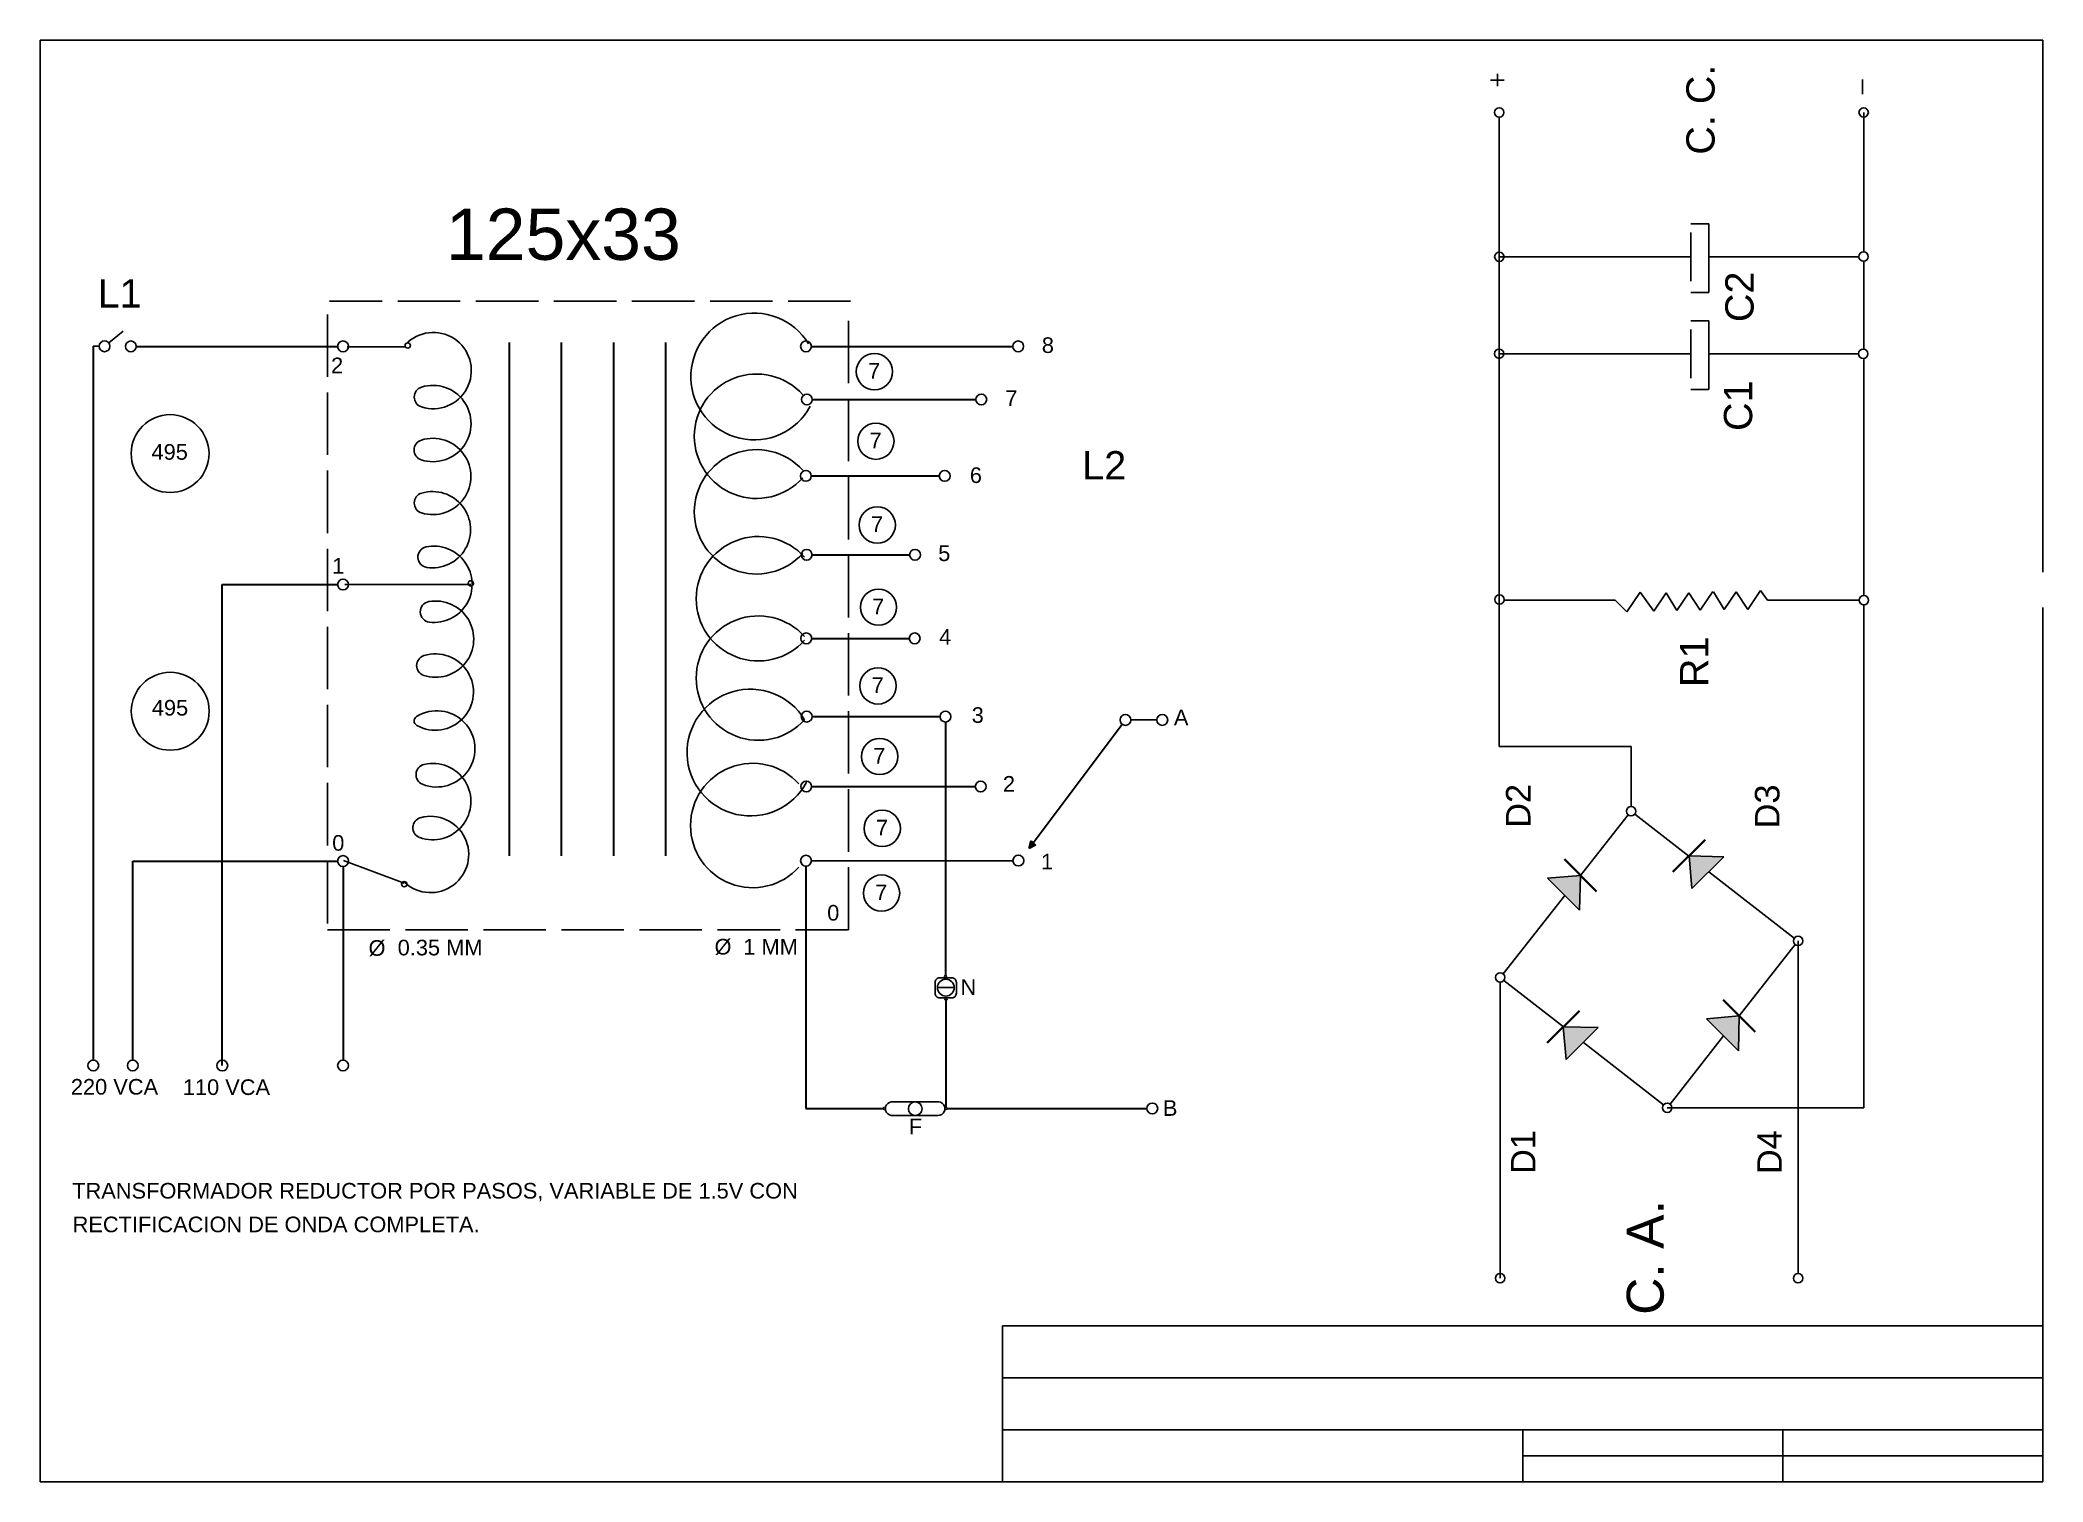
# Model space of a CAD drawing. Header units: millimetres. Extents: x -2003 to 410, y 10 to 5975.
# Drawn here: x 25 to 410, y 10 to 287 of the extents above; entities outside this region: 1.
import ezdxf

# ---------------------------------------------------------------- set-up
doc = ezdxf.new("R2010")
doc.units = ezdxf.units.MM
doc.linetypes.add('ACAD_ISO02W100', pattern=[15, 12, -3])
doc.styles.get("Standard").update_dxf_attribs({"font": 'arial.ttf'})

# ---------------------------------------------------------------- blocks, each defined once
blk = doc.blocks.new('CAPACITOR 3D')
h = blk.add_hatch(color=250)
h.dxf.hatch_style = 1
h.paths.add_polyline_path([(315.531, 196.298), (315.531, 196.309), (308.271, 195.666), (312.073, 191.864)])
h.paths.add_polyline_path([(315.531, 196.298), (312.073, 191.864), (315.345, 188.592)])
h.paths.add_polyline_path([(348.413, 199.786), (344.615, 195.988), (349.005, 192.527), (349.055, 192.526)])
h.paths.add_polyline_path([(353.275, 168.452), (346.121, 167.819), (349.865, 164.075)])
h.paths.add_polyline_path([(353.381, 168.461), (353.275, 168.452), (349.865, 164.075), (353.195, 160.745)])
h.paths.add_polyline_path([(317.303, 164.582), (313.513, 160.793), (317.935, 157.322), (317.945, 157.322)])
h.paths.add_polyline_path([(313.513, 160.793), (310.228, 157.508), (317.935, 157.322)])
h = blk.add_hatch(color=250)
h.dxf.hatch_style = 1
h.paths.add_polyline_path([(349.055, 192.526), (348.413, 199.786), (341.339, 192.712)])
for p, q in [((259.855, 210.32), (325.414, 210.307)), ((377.612, 181.282), (377.612, 210.516)), ((377.612, 210.516), (516.967, 210.516)), ((464.589, 210.547), (464.589, 168.035)), ((486.046, 210.487), (486.046, 168.056)), ((315.535, 196.304), (325.814, 209.489)), ((344.615, 195.988), (327.266, 209.664)), ((410, 209.449), (410, 184.793)), ((362.456, 181.924), (349.034, 192.505)), ((298.23, 174.107), (312.073, 191.864)), ((410, 184.793), (407.455, 182.257)), ((407.455, 182.257), (411.784, 179.293)), ((364.308, 181.282), (377.612, 181.282)), ((353.325, 168.517), (362.633, 180.464)), ((411.784, 179.293), (407.588, 176.277)), ((407.588, 176.277), (411.637, 173.555)), ((411.637, 173.555), (407.733, 171.184)), ((297.593, 173.289), (297.593, 129.761)), ((313.513, 160.793), (298.409, 172.649)), ((407.733, 171.184), (411.634, 168.536)), ((411.634, 168.536), (407.77, 165.961)), ((456.622, 168.035), (456.622, 164.039)), ((459.202, 168.035), (469.975, 168.035)), ((471.86, 164.039), (471.86, 168.035)), ((478.104, 168.056), (478.104, 164.06)), ((480.684, 168.056), (491.457, 168.056)), ((493.342, 164.06), (493.342, 168.056)), ((407.77, 165.961), (411.929, 163.166)), ((335.119, 145.148), (349.865, 164.075)), ((456.622, 164.039), (471.86, 164.039)), ((464.589, 164.039), (464.589, 130.88)), ((478.104, 164.06), (493.342, 164.06)), ((486.046, 164.06), (486.046, 130.809)), ((411.822, 163.043), (407.918, 160.672)), ((407.918, 160.672), (411.82, 158.024)), ((411.82, 158.024), (407.955, 155.449)), ((333.729, 144.925), (317.941, 157.318)), ((407.955, 155.449), (412.114, 152.653)), ((412.114, 152.653), (410, 151.075)), ((410, 151.075), (410, 130.742)), ((334.545, 144.285), (260.892, 144.285)), ((297.593, 129.761), (408.967, 129.761)), ((411.039, 129.761), (463.54, 129.761)), ((465.608, 129.761), (485.059, 129.761)), ((487.133, 129.761), (518.004, 129.761))]:
    blk.add_line(p, q)
at = {"color": 250, "lineweight": 35}
for p, q in [((319.074, 192.749), (311.988, 199.868)), ((345.496, 188.983), (352.615, 196.069)), ((356.924, 164.902), (349.838, 172.02)), ((314.386, 153.779), (321.504, 160.865))]:
    blk.add_line(p, q, dxfattribs=at)
at = {"color": 250}
for p, q in [((348.413, 199.786), (341.339, 192.712)), ((349.055, 192.526), (348.413, 199.786)), ((315.531, 196.309), (308.271, 195.666)), ((315.345, 188.592), (315.531, 196.309)), ((308.271, 195.666), (315.345, 188.592)), ((341.339, 192.712), (349.055, 192.526)), ((353.381, 168.461), (346.121, 167.819)), ((353.195, 160.745), (353.381, 168.461)), ((346.121, 167.819), (353.195, 160.745)), ((317.303, 164.582), (310.228, 157.508)), ((317.945, 157.322), (317.303, 164.582)), ((310.228, 157.508), (317.945, 157.322))]:
    blk.add_line(p, q, dxfattribs=at)
for centre in [(464.589, 210.547), (518.004, 210.516), (259.855, 210.32), (326.451, 210.306), (410.126, 210.479), (486.046, 210.487), (363.27, 181.282), (297.593, 173.289), (259.855, 144.285), (334.545, 144.285), (464.574, 129.843), (410.003, 129.705), (486.096, 129.773), (518.004, 129.761)]:
    blk.add_circle(centre, 1.037)
for s, height, p in [('D2', 5.4383, (359.598, 203.583)), ('D1', 5.4383, (282.939, 202.489)), ('C. A.', 8.1834, (251.738, 174.076)), ('D3', 5.4383, (359.475, 148.422)), ('D4', 5.4383, (282.913, 147.895))]:
    blk.add_text(s, height=height).set_placement(p)

msp = doc.modelspace()

# ---------------------------------------------------------------- hatches: boundary and pattern name
at = {"lineweight": 30}
h = msp.add_hatch(color=250, dxfattribs=at)
h.dxf.hatch_style = 1
h.paths.add_polyline_path([(215.1, 131.66), (216.37, 132.31), (215.51, 133.18)])

# ---------------------------------------------------------------- linework, layer by layer
at = {"color": 1}
for p, q in [((410, 287), (25, 287)), ((25, 287), (25, 10)), ((410, 184.79), (410, 287)), ((410, 10), (410, 178.01)), ((25, 10), (410, 10))]:
    msp.add_line(p, q, dxfattribs=at)
for p, q in [((303.83, 279.32), (306.46, 279.32)), ((305.14, 278.15), (305.14, 280.5)), ((375.3, 279.4), (375.3, 276.64)), ((38.19, 228.82), (40.97, 231.1)), ((35.23, 228.17), (36.35, 228.17)), ((95.23, 228.09), (84.02, 228.09)), ((107.8, 182.4), (83.56, 182.4)), ((234.68, 156.39), (239.68, 156.39)), ((95, 125.06), (83.33, 129.4)), ((200.71, 104.96), (197.5, 104.96)), ((199.04, 106.88), (199.04, 106.87)), ((199.11, 104.96), (200.71, 104.96)), ((210, 10), (210, 40)), ((410, 40), (210, 40)), ((410, 30), (210, 30)), ((410, 20), (210, 20)), ((310, 10), (310, 20)), ((360, 10), (360, 20)), ((410, 15), (310, 15)), ((410, 10), (210, 10)), ((410, 10), (360, 10))]:
    msp.add_line(p, q)
at = {"linetype": 'ACAD_ISO02W100'}
for p, q in [((180.78, 236.86), (80.61, 236.86)), ((80.24, 234.29), (80.24, 116.08)), ((180.41, 116.08), (180.41, 234.29)), ((80.24, 116.08), (180.41, 116.08))]:
    msp.add_line(p, q, dxfattribs=at)
at = {"lineweight": 30}
for p, q in [((35.23, 228.17), (35.23, 91.04)), ((43.49, 228.15), (82.2, 228.15)), ((115.2, 228.88), (115.2, 130.26)), ((125.2, 228.88), (125.2, 130.26)), ((135.2, 228.88), (135.2, 130.26)), ((145.2, 228.88), (145.2, 130.26)), ((173.27, 228.16), (211.98, 228.16)), ((173.43, 217.95), (204.89, 217.95)), ((173.21, 203.29), (197.82, 203.29)), ((173.39, 188.11), (192.15, 188.11)), ((60.03, 89.99), (60.03, 182.4)), ((60.03, 182.4), (82.2, 182.4)), ((173.32, 172.06), (192.08, 172.06)), ((173.41, 157.03), (198.01, 157.03)), ((199.04, 156), (199.04, 107.3)), ((215.92, 132.76), (233, 155.58)), ((173.32, 143.6), (204.77, 143.6)), ((215.1, 131.66), (215.51, 133.18)), ((216.37, 132.31), (215.1, 131.66)), ((215.51, 133.18), (216.37, 132.31)), ((42.82, 91.04), (42.82, 129.28)), ((42.82, 129.28), (82.2, 129.28)), ((83.24, 128.24), (83.24, 91.04)), ((172.23, 128.3), (172.23, 81.75)), ((173.27, 129.34), (212.01, 129.37)), ((199.14, 102.58), (199.14, 81.96)), ((172.23, 81.75), (187.07, 81.75)), ((199.35, 81.75), (237.75, 81.75))]:
    msp.add_line(p, q, dxfattribs=at)
msp.add_lwpolyline([(197.05, 106, -0.414214), (197.92, 106.87), (200.26, 106.87, -0.414214), (201.13, 106), (201.13, 103.87, -0.414214), (200.26, 103.01), (197.92, 103.01, -0.414214), (197.05, 103.87)], format="xyb", close=True)
for points in [[(188.99, 83.04), (197.37, 83.04)], [(197.62, 80.39), (197.62, 80.39), (188.99, 80.39)]]:
    msp.add_lwpolyline(points)
for centre, radius in [((37.39, 228.17), 1.04), ((42.45, 228.15), 1.04), ((83.24, 228.15), 1.04), ((95.68, 228.32), 0.511), ((172.23, 228.16), 1.04), ((213.02, 228.16), 1.04), ((185.38, 223.3), 3.48), ((172.4, 217.95), 1.04), ((205.92, 217.95), 1.04), ((50, 207.56), 7.48), ((185.67, 209.93), 3.48), ((172.21, 203.27), 1.04), ((198.89, 203.27), 1.04), ((185.94, 193.84), 3.48), ((172.36, 188.11), 1.04), ((193.19, 188.11), 1.04), ((83.24, 182.4), 1.04), ((107.8, 182.63), 0.511), ((186.16, 178.05), 3.48), ((172.29, 172.06), 1.04), ((193.12, 172.06), 1.04), ((186.07, 162.92), 3.48), ((50.02, 158.06), 7.48), ((172.37, 157.03), 1.04), ((199.04, 157.03), 1.04), ((233.64, 156.39), 1.04), ((240.72, 156.38), 1.04), ((186.39, 149.36), 3.48), ((172.28, 143.6), 1.04), ((205.81, 143.6), 1.04), ((186.9, 135.56), 3.48), ((83.24, 129.28), 1.04), ((172.23, 129.34), 1.04), ((213.05, 129.37), 1.04), ((95, 124.83), 0.511), ((186.76, 123.13), 3.48), ((199.11, 104.96), 1.61), ((199.04, 107.09), 0.209), ((199.14, 102.79), 0.209), ((35.23, 90), 1.04), ((42.82, 90), 1.04), ((60.03, 89.99), 1.04), ((83.24, 90), 1.04), ((187.28, 81.75), 0.209), ((193.23, 81.7), 1.31), ((199.14, 81.75), 0.209), ((238.79, 81.75), 1.04)]:
    msp.add_circle(centre, radius)
for centre, radius, start, end in [((162.27, 222.36), 12.18, 31.2157, 332.2596), ((100.57, 223.5), 7.33, 252.1117, 131.598), ((98.93, 218.42), 2, 107.337, 252.1117), ((100.52, 213.33), 7.33, 252.1112, 107.337), ((162.71, 210.89), 11.95, 41.9263, 318.0737), ((98.89, 208.25), 2, 107.3371, 252.1112), ((100.48, 203.16), 7.33, 253.0852, 107.3371), ((162.71, 196.37), 11.95, 41.9263, 318.0737), ((100.42, 192.94), 7.33, 261.2819, 106.3414), ((98.92, 198.06), 2, 106.3414, 253.0852), ((99.62, 187.67), 2, 102.0128, 261.2819), ((100.73, 182.45), 7.33, 263.1112, 102.0128), ((163.07, 179.67), 11.95, 41.9263, 318.0737), ((100.09, 177.16), 2, 100.1812, 263.1112), ((101.03, 171.91), 7.33, 252.0885, 100.1812), ((163.07, 164.42), 11.95, 41.9263, 318.0737), ((99.39, 166.83), 2, 107.319, 252.0885), ((100.98, 161.74), 7.33, 240.9896, 107.319), ((161.55, 150.12), 12.18, 31.2157, 332.2596), ((101.26, 150.83), 7.33, 248.003, 122.0178), ((97.9, 156.2), 1, 122.0178, 240.9896), ((99.26, 145.89), 2, 103.2306, 248.003), ((100.49, 140.7), 7.33, 249.9159, 103.2306), ((161.98, 136.11), 11.95, 41.9263, 318.0737), ((100.07, 130.54), 7.33, 227.5556, 105.3745), ((98.65, 135.69), 2, 105.3745, 249.9159), ((188.82, 81.71), 1.33, 82.5494, 277.4506), ((197.62, 81.72), 1.33, 270, 100.5449)]:
    msp.add_arc(centre, radius, start, end)

# ---------------------------------------------------------------- block references
at = {"rotation": 90}
for p, xscale, yscale, zscale in [((-104.83, 1318.3), 8.972460787359598, 8.972460787359598, 8.972460787359598), ((488.11, -176.29), 0.8675230668307973, 0.8675230668307973, 0.8675230668307973)]:
    msp.add_blockref('CAPACITOR 3D', p, dxfattribs=dict(at, xscale=xscale, yscale=yscale, zscale=zscale))

# ---------------------------------------------------------------- texts
for s, p in [('C. C.', (346.89, 264.98)), ('C2', (354.38, 232.82)), ('C1', (354.11, 211.9)), ('R1', (345.68, 162.7))]:
    msp.add_text(s, height=5.438, rotation=90).set_placement(p)
for s, height, p in [('125x33', 9.858, (103, 244.78)), ('L1', 5.438, (36.07, 235.62)), ('8', 3, (217.56, 226.89)), ('2', 3, (80.94, 223)), ('7', 3, (184.16, 221.95)), ('7', 3, (210.55, 216.7)), ('495', 3, (46.42, 206.38)), ('7', 3, (184.45, 208.58)), ('L2', 5.438, (225.33, 202.59)), ('6', 3, (203.72, 201.91)), ('7', 3, (184.72, 192.49)), ('5', 3, (197.64, 186.91)), ('1', 3, (81.15, 184.5)), ('7', 3, (184.94, 176.7)), ('4', 3, (197.82, 170.86)), ('7', 3, (184.85, 161.57)), ('495', 3, (46.48, 157.23)), ('3', 3, (204.08, 155.83)), ('A', 3, (242.95, 155.36)), ('7', 3, (185.16, 148.01)), ('2', 3, (210.08, 142.61)), ('7', 3, (185.68, 134.2)), ('0', 3, (81.16, 131.27)), ('1', 3, (217.41, 127.67)), ('7', 3, (185.53, 121.77)), ('0', 3, (176.31, 117.84)), ('%%C', 3, (88.14, 111.08)), ('0.35 MM', 3, (93.74, 111.16)), ('%%C', 3, (154.65, 111.32)), ('1 MM', 3, (160.18, 111.32)), ('N', 3, (201.93, 103.57)), ('220 VCA', 3, (30.92, 84.41)), ('110 VCA', 3, (52.44, 84.34)), ('B', 3, (240.84, 80.33)), ('F', 3, (192.01, 76.77)), ('TRANSFORMADOR REDUCTOR POR PASOS, VARIABLE DE 1.5V CON', 3, (31.18, 64.44)), ('RECTIFICACION DE ONDA COMPLETA.', 3, (31.26, 57.97))]:
    msp.add_text(s, height=height).set_placement(p)

doc.saveas('drawing.dxf')
